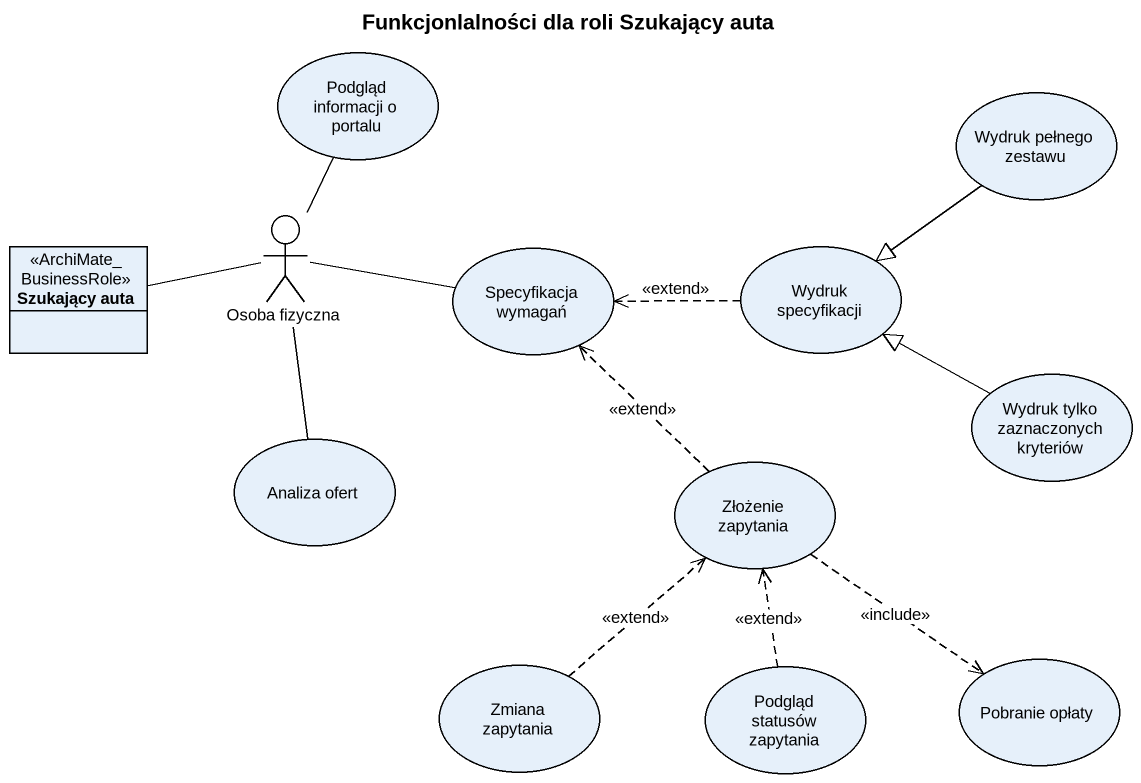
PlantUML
@startuml
title Funkcjonlalności dla roli Szukający auta
allowmixing
hide circle
hide empty members
usecase "Podgląd informacji o portalu" as Podgląd_informacji_o_portalu
usecase "Wydruk pełnego zestawu" as Wydruk_pełnego_zestawu
class "Szukający auta" as Szukający_auta <<ArchiMate_BusinessRole>>
actor "Osoba fizyczna" as Osoba_fizyczna
usecase "Specyfikacja wymagań" as Specyfikacja_wymagań
usecase "Wydruk specyfikacji" as Wydruk_specyfikacji
usecase "Wydruk tylko zaznaczonych kryteriów" as Wydruk_tylko_zaznaczonych
usecase "Analiza ofert" as Analiza_ofert
usecase "Złożenie zapytania" as Złożenie_zapytania
usecase "Zmiana zapytania" as Zmiana_zapytania
usecase "Podgląd statusów zapytania" as Podgląd_statusów_zapytania
usecase "Pobranie opłaty" as Pobranie_opłaty
Wydruk_pełnego_zestawu --|> Wydruk_specyfikacji
Szukający_auta -right- Osoba_fizyczna
Osoba_fizyczna -up- Podgląd_informacji_o_portalu
Osoba_fizyczna -right- Specyfikacja_wymagań
Osoba_fizyczna -- Analiza_ofert
Wydruk_specyfikacji .left.> Specyfikacja_wymagań : <<extend>>
Wydruk_tylko_zaznaczonych -left-|> Wydruk_specyfikacji
Złożenie_zapytania .up.> Specyfikacja_wymagań : <<extend>>
Złożenie_zapytania ..> Pobranie_opłaty : <<include>>
Zmiana_zapytania .up.> Złożenie_zapytania : <<extend>>
Podgląd_statusów_zapytania .up.> Złożenie_zapytania : <<extend>>
@enduml
